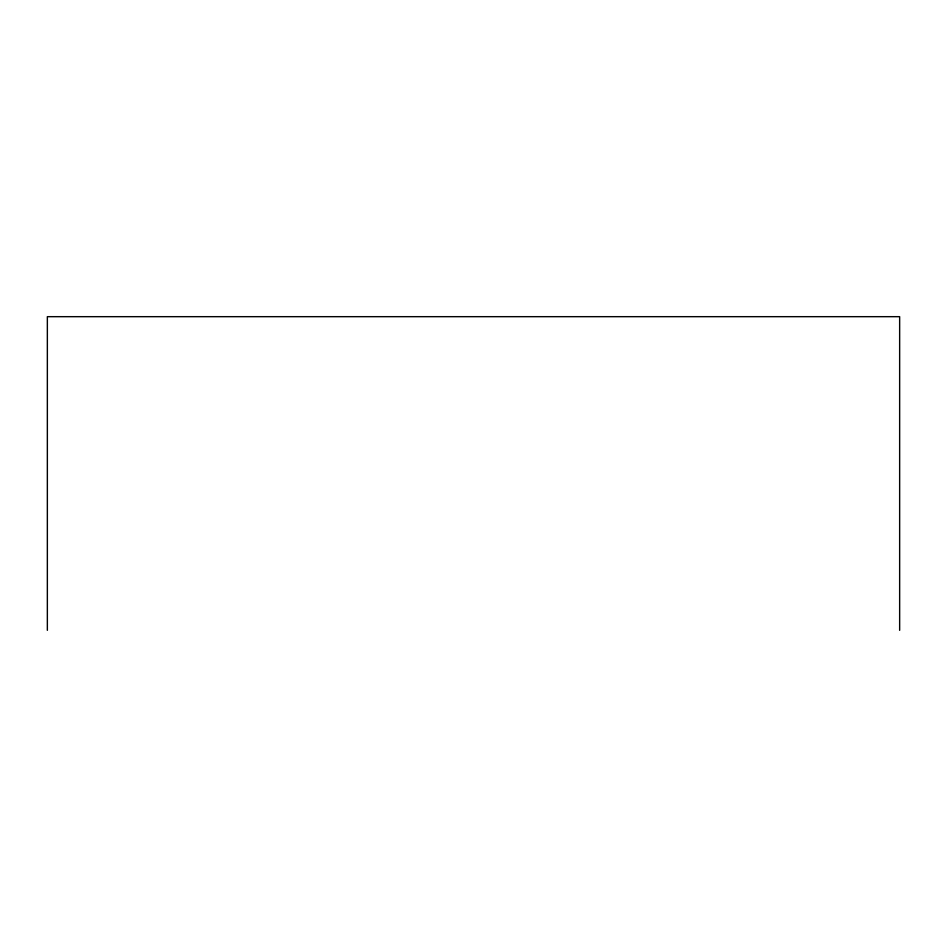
<?xml version="1.0" encoding="UTF-8"?>
<svg xmlns="http://www.w3.org/2000/svg" width="947" height="947" viewBox="0 0 947 947"><rect width="100%" height="100%" fill="white"/><g stroke="black" fill="none" stroke-linecap="round" stroke-linejoin="round"><path stroke-width="1.42" d="M899.65 630.323L899.65 316.677L47.35 316.677L47.35 630.323"/></g></svg>
